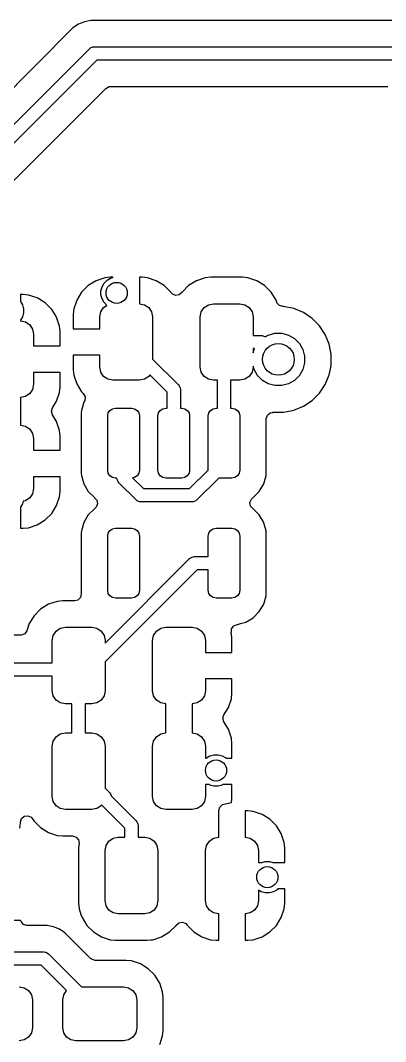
# Model space of a CAD drawing. Header units: inches. Extents: x 1.91 to 4.47, y -4.27 to -2.07.
# Drawn here: x 2.833 to 3.105, y -3.49 to -2.729 of the extents above; entities that cross this region are included whole.
import ezdxf

# ---------------------------------------------------------------- set-up
doc = ezdxf.new("R2010")
doc.units = ezdxf.units.IN
doc.header["$MEASUREMENT"] = 0
doc.layers.add('BLACK', color=250, linetype='CONTINUOUS')

msp = doc.modelspace()

# ---------------------------------------------------------------- linework, layer by layer
at = {"layer": 'BLACK', "linetype": 'CONTINUOUS'}
for p, q in [((2.87584, -2.73162), (2.8718, -2.73432)), ((2.87846, -2.73053), (2.87584, -2.73162)), ((2.87584, -2.73162), (2.87584, -2.73162)), ((2.87905, -2.73029), (2.87846, -2.73053)), ((2.88032, -2.72977), (2.87905, -2.73029)), ((2.88507, -2.72882), (2.88032, -2.72977)), ((2.88032, -2.72977), (2.88032, -2.72977)), ((3.15296, -2.72882), (2.88507, -2.72882)), ((2.8718, -2.73432), (2.69985, -2.90627)), ((2.8718, -2.73432), (2.8718, -2.73432)), ((2.71207, -2.92191), (2.88402, -2.74996)), ((2.88402, -2.74996), (2.88477, -2.74935)), ((2.88477, -2.74935), (2.88654, -2.74862)), ((2.88654, -2.74862), (2.8875, -2.74852)), ((2.88654, -2.74862), (2.88654, -2.74862)), ((2.8875, -2.74852), (3.13583, -2.74852)), ((2.88954, -2.75837), (2.72047, -2.92743)), ((3.13091, -2.75837), (2.88954, -2.75837)), ((2.78177, -2.894), (2.89627, -2.7795)), ((2.89627, -2.7795), (2.89868, -2.77818)), ((2.89868, -2.77818), (2.89972, -2.77807)), ((2.89972, -2.77807), (3.10632, -2.77807)), ((2.89556, -2.92069), (2.88901, -2.92286)), ((2.89961, -2.92028), (2.89556, -2.92069)), ((2.89714, -2.92252), (2.89981, -2.92098)), ((2.90157, -2.92028), (2.89961, -2.92028)), ((2.89961, -2.92028), (2.89961, -2.92028)), ((2.89981, -2.92098), (2.90157, -2.92051)), ((2.90157, -2.92051), (2.90157, -2.92028)), ((2.90157, -2.92028), (2.90157, -2.92028)), ((2.92323, -2.92028), (2.92126, -2.92028)), ((2.92126, -2.92028), (2.92126, -2.93996)), ((2.92727, -2.92069), (2.92323, -2.92028)), ((2.93382, -2.92286), (2.92727, -2.92069)), ((2.92727, -2.92069), (2.92727, -2.92069)), ((2.97036, -2.92067), (2.96381, -2.92284)), ((2.97441, -2.92026), (2.97036, -2.92067)), ((2.97036, -2.92067), (2.97036, -2.92067)), ((2.99803, -2.92026), (2.97441, -2.92026)), ((2.97441, -2.92026), (2.97441, -2.92026)), ((3.00208, -2.92067), (2.99803, -2.92026)), ((3.00864, -2.92284), (3.00208, -2.92067)), ((3.00208, -2.92067), (3.00208, -2.92067)), ((2.88314, -2.92648), (2.87826, -2.93136)), ((2.88901, -2.92286), (2.88314, -2.92648)), ((2.88901, -2.92286), (2.88901, -2.92286)), ((2.89262, -2.93035), (2.89342, -2.92737)), ((2.89342, -2.92737), (2.89496, -2.9247)), ((2.89496, -2.9247), (2.89714, -2.92252)), ((2.9397, -2.92648), (2.93382, -2.92286)), ((2.93382, -2.92286), (2.93382, -2.92286)), ((2.94458, -2.93136), (2.9397, -2.92648)), ((2.95793, -2.92647), (2.95304, -2.93135)), ((2.96381, -2.92284), (2.95793, -2.92647)), ((2.96381, -2.92284), (2.96381, -2.92284)), ((3.01451, -2.92647), (3.00864, -2.92284)), ((3.0194, -2.93135), (3.01451, -2.92647)), ((2.83465, -2.93307), (2.83268, -2.93307)), ((2.83268, -2.93307), (2.83268, -2.93822)), ((2.83869, -2.93348), (2.83465, -2.93307)), ((2.84524, -2.93566), (2.83869, -2.93348)), ((2.83869, -2.93348), (2.83869, -2.93348)), ((2.85112, -2.93928), (2.84524, -2.93566)), ((2.84524, -2.93566), (2.84524, -2.93566)), ((2.87463, -2.93724), (2.87246, -2.94379)), ((2.87826, -2.93136), (2.87463, -2.93724)), ((2.87463, -2.93724), (2.87463, -2.93724)), ((2.89262, -2.93343), (2.89262, -2.93035)), ((2.89342, -2.93641), (2.89262, -2.93343)), ((2.89496, -2.93908), (2.89342, -2.93641)), ((2.94465, -2.93148), (2.94458, -2.93136)), ((2.94458, -2.93136), (2.94458, -2.93136)), ((2.94568, -2.93267), (2.94465, -2.93148)), ((2.9482, -2.93376), (2.94568, -2.93267)), ((2.95092, -2.93332), (2.9482, -2.93376)), ((2.95286, -2.93157), (2.95092, -2.93332)), ((2.95287, -2.93158), (2.95286, -2.93157)), ((2.95288, -2.93155), (2.95287, -2.93158)), ((2.95296, -2.93148), (2.95288, -2.93155)), ((2.95304, -2.93135), (2.95296, -2.93148)), ((2.95304, -2.93135), (2.95304, -2.93135)), ((3.02302, -2.93723), (3.0194, -2.93135)), ((3.02353, -2.93876), (3.02302, -2.93723)), ((2.83268, -2.93822), (2.83414, -2.94076)), ((2.83414, -2.94076), (2.83494, -2.94373)), ((2.83494, -2.94373), (2.83494, -2.94682)), ((2.856, -2.94416), (2.85112, -2.93928)), ((2.856, -2.94416), (2.856, -2.94416)), ((2.85826, -2.94784), (2.856, -2.94416)), ((2.87246, -2.94379), (2.87205, -2.94784)), ((2.87246, -2.94379), (2.87246, -2.94379)), ((2.89248, -2.94604), (2.89462, -2.94284)), ((2.89462, -2.94284), (2.89708, -2.9412)), ((2.89708, -2.9412), (2.89496, -2.93908)), ((2.92126, -2.93996), (2.92503, -2.94071)), ((2.92503, -2.94071), (2.92822, -2.94284)), ((2.92822, -2.94284), (2.93035, -2.94604)), ((2.96728, -2.94604), (2.96942, -2.94284)), ((2.96942, -2.94284), (2.97261, -2.94071)), ((2.97261, -2.94071), (2.97638, -2.93996)), ((2.97638, -2.93996), (2.99606, -2.93996)), ((2.99606, -2.93996), (2.99983, -2.94071)), ((2.99983, -2.94071), (3.00302, -2.94284)), ((3.00302, -2.94284), (3.00516, -2.94604)), ((3.02372, -2.93925), (3.02353, -2.93876)), ((3.02553, -2.94133), (3.02372, -2.93925)), ((3.02816, -2.94211), (3.02553, -2.94133)), ((3.02868, -2.94211), (3.02816, -2.94211)), ((3.03629, -2.94362), (3.02868, -2.94211)), ((3.02868, -2.94211), (3.02868, -2.94211)), ((3.04346, -2.94659), (3.03629, -2.94362)), ((3.03629, -2.94362), (3.03629, -2.94362)), ((2.83414, -2.9498), (2.83268, -2.95233)), ((2.83268, -2.95233), (2.83268, -2.95276)), ((2.83268, -2.95276), (2.83644, -2.95351)), ((2.83494, -2.94682), (2.83414, -2.9498)), ((2.85962, -2.95003), (2.85826, -2.94784)), ((2.86179, -2.95659), (2.85962, -2.95003)), ((2.85962, -2.95003), (2.85962, -2.95003)), ((2.87205, -2.94784), (2.87205, -2.95866)), ((2.89173, -2.9498), (2.89248, -2.94604)), ((2.89173, -2.95866), (2.89173, -2.9498)), ((2.93035, -2.94604), (2.9311, -2.9498)), ((2.9311, -2.9498), (2.9311, -2.98123)), ((2.96654, -2.9498), (2.96728, -2.94604)), ((2.96654, -2.9872), (2.96654, -2.9498)), ((3.00516, -2.94604), (3.00591, -2.9498)), ((3.00591, -2.9498), (3.00591, -2.96358)), ((3.04991, -2.9509), (3.04346, -2.94659)), ((3.04346, -2.94659), (3.04346, -2.94659)), ((3.0554, -2.95639), (3.04991, -2.9509)), ((3.04991, -2.9509), (3.04991, -2.9509)), ((2.83644, -2.95351), (2.83964, -2.95564)), ((2.83964, -2.95564), (2.84177, -2.95883)), ((2.84177, -2.95883), (2.84252, -2.9626)), ((2.8622, -2.96063), (2.86179, -2.95659)), ((2.87205, -2.95866), (2.89173, -2.95866)), ((3.05971, -2.96284), (3.0554, -2.95639)), ((3.0554, -2.95639), (3.0554, -2.95639)), ((2.84252, -2.9626), (2.84252, -2.97146)), ((2.8622, -2.97146), (2.8622, -2.96063)), ((2.8622, -2.96063), (2.8622, -2.96063)), ((3.00591, -2.96358), (3.01181, -2.96358)), ((3.01181, -2.96358), (3.01277, -2.96368)), ((3.01277, -2.96368), (3.01277, -2.96368)), ((3.01277, -2.96368), (3.01326, -2.96388)), ((3.01326, -2.96388), (3.01455, -2.96441)), ((3.01455, -2.96441), (3.01455, -2.96441)), ((3.01455, -2.96441), (3.01488, -2.96469)), ((3.01488, -2.96469), (3.01727, -2.96331)), ((3.01727, -2.96331), (3.02223, -2.96198)), ((3.02223, -2.96198), (3.02737, -2.96198)), ((3.02737, -2.96198), (3.03234, -2.96331)), ((3.03234, -2.96331), (3.03679, -2.96588)), ((3.03679, -2.96588), (3.04042, -2.96951)), ((3.06218, -2.96879), (3.05971, -2.96284)), ((3.05971, -2.96284), (3.05971, -2.96284)), ((2.84252, -2.97146), (2.8622, -2.97146)), ((3.00591, -2.97343), (3.00591, -2.97662)), ((3.00693, -2.97343), (3.00591, -2.97343)), ((3.00591, -2.97662), (3.00662, -2.97396)), ((3.00662, -2.97396), (3.00693, -2.97343)), ((3.04042, -2.96951), (3.04299, -2.97396)), ((3.04299, -2.97396), (3.04432, -2.97893)), ((3.06268, -2.97001), (3.06218, -2.96879)), ((3.06419, -2.97762), (3.06268, -2.97001)), ((3.06268, -2.97001), (3.06268, -2.97001)), ((3.06268, -2.97001), (3.06268, -2.97001)), ((2.89173, -2.97835), (2.87205, -2.97835)), ((2.87205, -2.97835), (2.87205, -2.98917)), ((2.89173, -2.9872), (2.89173, -2.97835)), ((2.9311, -2.98123), (2.95033, -3.00046)), ((3.04432, -2.97893), (3.04432, -2.98407)), ((3.06419, -2.98538), (3.06419, -2.97762)), ((2.87205, -2.98917), (2.87246, -2.99322)), ((2.89248, -2.99097), (2.89173, -2.9872)), ((2.96728, -2.99097), (2.96654, -2.9872)), ((3.00591, -2.9872), (3.00516, -2.99097)), ((3.00662, -2.98903), (3.00591, -2.98638)), ((3.00591, -2.98638), (3.00591, -2.9872)), ((3.00919, -2.99348), (3.00662, -2.98903)), ((3.04299, -2.98903), (3.04042, -2.99348)), ((3.04432, -2.98407), (3.04299, -2.98903)), ((3.06268, -2.99299), (3.06353, -2.98873)), ((3.06353, -2.98873), (3.06419, -2.98538)), ((2.8622, -2.99114), (2.84252, -2.99114)), ((2.84252, -2.99114), (2.84252, -3)), ((2.8622, -3.00197), (2.8622, -2.99114)), ((2.87246, -2.99322), (2.87463, -2.99977)), ((2.89462, -2.99416), (2.89248, -2.99097)), ((2.89781, -2.9963), (2.89462, -2.99416)), ((2.90157, -2.99705), (2.89781, -2.9963)), ((2.92126, -2.99705), (2.90157, -2.99705)), ((2.92503, -2.9963), (2.92126, -2.99705)), ((2.92822, -2.99416), (2.92503, -2.9963)), ((2.92898, -2.99303), (2.92822, -2.99416)), ((2.94193, -3.00598), (2.92898, -2.99303)), ((2.96942, -2.99416), (2.96728, -2.99097)), ((2.97261, -2.9963), (2.96942, -2.99416)), ((2.97638, -2.99705), (2.97261, -2.9963)), ((2.97933, -2.99705), (2.97638, -2.99705)), ((2.97933, -3.01772), (2.97933, -2.99705)), ((2.99606, -2.99705), (2.98917, -2.99705)), ((2.98917, -2.99705), (2.98917, -3.01772)), ((2.99983, -2.9963), (2.99606, -2.99705)), ((3.00302, -2.99416), (2.99983, -2.9963)), ((3.00516, -2.99097), (3.00302, -2.99416)), ((3.01282, -2.99711), (3.00919, -2.99348)), ((3.01727, -2.99968), (3.01282, -2.99711)), ((3.03679, -2.99711), (3.03234, -2.99968)), ((3.04042, -2.99348), (3.03679, -2.99711)), ((3.05971, -3.00015), (3.06268, -2.99299)), ((2.84177, -3.00377), (2.83964, -3.00696)), ((2.84252, -3), (2.84177, -3.00377)), ((2.85962, -3.01256), (2.86179, -3.00601)), ((2.86179, -3.00601), (2.8622, -3.00197)), ((2.86179, -3.00601), (2.86179, -3.00601)), ((2.8622, -3.00197), (2.8622, -3.00197)), ((2.87463, -2.99977), (2.87463, -2.99977)), ((2.87463, -2.99977), (2.87826, -3.00564)), ((2.87826, -3.00564), (2.87945, -3.00684)), ((2.94193, -3.01772), (2.94193, -3.00598)), ((2.95033, -3.00046), (2.95094, -3.0012)), ((2.95094, -3.0012), (2.95094, -3.0012)), ((2.95094, -3.0012), (2.95137, -3.00224)), ((2.95137, -3.00224), (2.95166, -3.00293)), ((2.95166, -3.00293), (2.95168, -3.00298)), ((2.95168, -3.00298), (2.95177, -3.00394)), ((2.95177, -3.00394), (2.95177, -3.01772)), ((3.02223, -3.00101), (3.01727, -2.99968)), ((3.02737, -3.00101), (3.02223, -3.00101)), ((3.03234, -2.99968), (3.02737, -3.00101)), ((3.0554, -3.00661), (3.05971, -3.00015)), ((2.83644, -3.00909), (2.83268, -3.00984)), ((2.83268, -3.00984), (2.83268, -3.03051)), ((2.83964, -3.00696), (2.83644, -3.00909)), ((2.85651, -3.01761), (2.85962, -3.01256)), ((2.85962, -3.01256), (2.85962, -3.01256)), ((2.87985, -3.01337), (2.87805, -3.01958)), ((2.87945, -3.00684), (2.88077, -3.00926)), ((2.8802, -3.01278), (2.87985, -3.01337)), ((2.87985, -3.01337), (2.87985, -3.01337)), ((2.88057, -3.012), (2.8802, -3.01278)), ((2.88077, -3.00926), (2.88057, -3.012)), ((3.04346, -3.0164), (3.04991, -3.01209)), ((3.04991, -3.01209), (3.0554, -3.00661)), ((2.85578, -3.02009), (2.85651, -3.01761)), ((2.85651, -3.02274), (2.85578, -3.02009)), ((2.87805, -3.01958), (2.87793, -3.02104)), ((2.87793, -3.02104), (2.87793, -3.06656)), ((2.87805, -3.01958), (2.87805, -3.01958)), ((2.89809, -3.02136), (2.89937, -3.01945)), ((2.89937, -3.01945), (2.90128, -3.01817)), ((2.90128, -3.01817), (2.90354, -3.01772)), ((2.90354, -3.01772), (2.91535, -3.01772)), ((2.91535, -3.01772), (2.91761, -3.01817)), ((2.91761, -3.01817), (2.91953, -3.01945)), ((2.91953, -3.01945), (2.92081, -3.02136)), ((2.93549, -3.02136), (2.93677, -3.01945)), ((2.93677, -3.01945), (2.93868, -3.01817)), ((2.93868, -3.01817), (2.94094, -3.01772)), ((2.94094, -3.01772), (2.94193, -3.01772)), ((2.95177, -3.01772), (2.95276, -3.01772)), ((2.95276, -3.01772), (2.95502, -3.01817)), ((2.95502, -3.01817), (2.95693, -3.01945)), ((2.95693, -3.01945), (2.95821, -3.02136)), ((2.97289, -3.02136), (2.97417, -3.01945)), ((2.97417, -3.01945), (2.97609, -3.01817)), ((2.97609, -3.01817), (2.97835, -3.01772)), ((2.97835, -3.01772), (2.97933, -3.01772)), ((2.98917, -3.01772), (2.99016, -3.01772)), ((2.99016, -3.01772), (2.99242, -3.01817)), ((2.99242, -3.01817), (2.99433, -3.01945)), ((2.99433, -3.01945), (2.99561, -3.02136)), ((3.01862, -3.02132), (3.02068, -3.02098)), ((3.02068, -3.02098), (3.02068, -3.02089)), ((3.02068, -3.02089), (3.02868, -3.02089)), ((3.02868, -3.02089), (3.03523, -3.01958)), ((3.03523, -3.01958), (3.03629, -3.01937)), ((3.03629, -3.01937), (3.04346, -3.0164)), ((2.85962, -3.02779), (2.85651, -3.02274)), ((2.86179, -3.03434), (2.85962, -3.02779)), ((2.85962, -3.02779), (2.85962, -3.02779)), ((2.89764, -3.02362), (2.89809, -3.02136)), ((2.89764, -3.06398), (2.89764, -3.02362)), ((2.92081, -3.02136), (2.92126, -3.02362)), ((2.92126, -3.02362), (2.92126, -3.06398)), ((2.93504, -3.02362), (2.93549, -3.02136)), ((2.93504, -3.06398), (2.93504, -3.02362)), ((2.95821, -3.02136), (2.95866, -3.02362)), ((2.95866, -3.02362), (2.95866, -3.06398)), ((2.97244, -3.02362), (2.97289, -3.02136)), ((2.97244, -3.06394), (2.97244, -3.02362)), ((2.99561, -3.02136), (2.99606, -3.02362)), ((2.99606, -3.02362), (2.99606, -3.06398)), ((3.01577, -3.02576), (3.01654, -3.02312)), ((3.01577, -3.06656), (3.01577, -3.02576)), ((3.01654, -3.02312), (3.01862, -3.02132)), ((2.83268, -3.03051), (2.83644, -3.03126)), ((2.83644, -3.03126), (2.83964, -3.03339)), ((2.83964, -3.03339), (2.84177, -3.03659)), ((2.8622, -3.03839), (2.86179, -3.03434)), ((2.84177, -3.03659), (2.84252, -3.04035)), ((2.84252, -3.04035), (2.84252, -3.04921)), ((2.8622, -3.04921), (2.8622, -3.03839)), ((2.8622, -3.03839), (2.8622, -3.03839)), ((2.84252, -3.04921), (2.8622, -3.04921)), ((2.87793, -3.06656), (2.87805, -3.06801)), ((2.89809, -3.06624), (2.89764, -3.06398)), ((2.89937, -3.06815), (2.89809, -3.06624)), ((2.92081, -3.06624), (2.91953, -3.06815)), ((2.92126, -3.06398), (2.92081, -3.06624)), ((2.93549, -3.06624), (2.93504, -3.06398)), ((2.93677, -3.06815), (2.93549, -3.06624)), ((2.95821, -3.06624), (2.95693, -3.06815)), ((2.95866, -3.06398), (2.95821, -3.06624)), ((2.95863, -3.07776), (2.97244, -3.06394)), ((2.99561, -3.06624), (2.99433, -3.06815)), ((2.99606, -3.06398), (2.99561, -3.06624)), ((3.01565, -3.06801), (3.01577, -3.06656)), ((2.8622, -3.0689), (2.84252, -3.0689)), ((2.84252, -3.0689), (2.84252, -3.07776)), ((2.8622, -3.07972), (2.8622, -3.0689)), ((2.87805, -3.06801), (2.87805, -3.06801)), ((2.87805, -3.06801), (2.87985, -3.07423)), ((2.87985, -3.07423), (2.87985, -3.07423)), ((2.87985, -3.07423), (2.88315, -3.0798)), ((2.90128, -3.06943), (2.89937, -3.06815)), ((2.90354, -3.06988), (2.90128, -3.06943)), ((2.90453, -3.06988), (2.90354, -3.06988)), ((2.90462, -3.07084), (2.90453, -3.06988)), ((2.90536, -3.07262), (2.90462, -3.07084)), ((2.90597, -3.07336), (2.90536, -3.07262)), ((2.90536, -3.07262), (2.90536, -3.07262)), ((2.91876, -3.08616), (2.90597, -3.07336)), ((2.91761, -3.06943), (2.91623, -3.06971)), ((2.91623, -3.06971), (2.92428, -3.07776)), ((2.91953, -3.06815), (2.91761, -3.06943)), ((2.93868, -3.06943), (2.93677, -3.06815)), ((2.94094, -3.06988), (2.93868, -3.06943)), ((2.95276, -3.06988), (2.94094, -3.06988)), ((2.95502, -3.06943), (2.95276, -3.06988)), ((2.95693, -3.06815), (2.95502, -3.06943)), ((2.98042, -3.06988), (2.96415, -3.08616)), ((2.99016, -3.06988), (2.98042, -3.06988)), ((2.99242, -3.06943), (2.99016, -3.06988)), ((2.99433, -3.06815), (2.99242, -3.06943)), ((3.01055, -3.0798), (3.01385, -3.07423)), ((3.01385, -3.07423), (3.01565, -3.06801)), ((2.84177, -3.08152), (2.83964, -3.08472)), ((2.84252, -3.07776), (2.84177, -3.08152)), ((2.86179, -3.08377), (2.8622, -3.07972)), ((2.8622, -3.07972), (2.8622, -3.07972)), ((2.88315, -3.0798), (2.88315, -3.0798)), ((2.88315, -3.0798), (2.88772, -3.08437)), ((2.92428, -3.07776), (2.95863, -3.07776)), ((3.00598, -3.08437), (3.01055, -3.0798)), ((2.83414, -3.08917), (2.83268, -3.0917)), ((2.83467, -3.0872), (2.83414, -3.08917)), ((2.83644, -3.08685), (2.83467, -3.0872)), ((2.83964, -3.08472), (2.83644, -3.08685)), ((2.85962, -3.09032), (2.86179, -3.08377)), ((2.86179, -3.08377), (2.86179, -3.08377)), ((2.88772, -3.08437), (2.88772, -3.08437)), ((2.88772, -3.08437), (2.88772, -3.08437)), ((2.88772, -3.08437), (2.88773, -3.08438)), ((2.88773, -3.08438), (2.88774, -3.08439)), ((2.88774, -3.08439), (2.88796, -3.08456)), ((2.88796, -3.08456), (2.88794, -3.0846)), ((2.88794, -3.0846), (2.88961, -3.08639)), ((2.8901, -3.0891), (2.88905, -3.09164)), ((2.88961, -3.08639), (2.8901, -3.0891)), ((2.91951, -3.08677), (2.91876, -3.08616)), ((2.92128, -3.0875), (2.91951, -3.08677)), ((2.92224, -3.0876), (2.92128, -3.0875)), ((2.92128, -3.0875), (2.92128, -3.0875)), ((2.96067, -3.0876), (2.92224, -3.0876)), ((2.96163, -3.0875), (2.96067, -3.0876)), ((2.96215, -3.08729), (2.96163, -3.0875)), ((2.96163, -3.0875), (2.96163, -3.0875)), ((2.9634, -3.08677), (2.96215, -3.08729)), ((2.96415, -3.08616), (2.9634, -3.08677)), ((2.9634, -3.08677), (2.9634, -3.08677)), ((3.0036, -3.08807), (3.00465, -3.08552)), ((3.00409, -3.09077), (3.0036, -3.08807)), ((3.00465, -3.08552), (3.00574, -3.08457)), ((3.00574, -3.08456), (3.00594, -3.0844)), ((3.00574, -3.08457), (3.00574, -3.08456)), ((3.00594, -3.0844), (3.00597, -3.08438)), ((3.00597, -3.08438), (3.00598, -3.08437)), ((3.00597, -3.08438), (3.00597, -3.08438)), ((2.83268, -3.0917), (2.83268, -3.10728)), ((2.85112, -3.10108), (2.856, -3.09619)), ((2.856, -3.09619), (2.85962, -3.09032)), ((2.85962, -3.09032), (2.85962, -3.09032)), ((2.88315, -3.09737), (2.87985, -3.10294)), ((2.88772, -3.09279), (2.88315, -3.09737)), ((2.88315, -3.09737), (2.88315, -3.09737)), ((2.88773, -3.09278), (2.88772, -3.09279)), ((2.88772, -3.09279), (2.88772, -3.09279)), ((2.88776, -3.09276), (2.88773, -3.09278)), ((2.88796, -3.0926), (2.88776, -3.09276)), ((2.88905, -3.09164), (2.88796, -3.09259)), ((2.88796, -3.09259), (2.88796, -3.0926)), ((3.00576, -3.09257), (3.00409, -3.09077)), ((3.00574, -3.0926), (3.00576, -3.09257)), ((3.00596, -3.09278), (3.00574, -3.0926)), ((3.00597, -3.09278), (3.00596, -3.09278)), ((3.00598, -3.09279), (3.00597, -3.09278)), ((3.01055, -3.09737), (3.00598, -3.09279)), ((3.00598, -3.09279), (3.00598, -3.09279)), ((3.00598, -3.09279), (3.00598, -3.09279)), ((3.01385, -3.10294), (3.01055, -3.09737)), ((3.01055, -3.09737), (3.01055, -3.09737)), ((3.01055, -3.09737), (3.01055, -3.09737)), ((2.83869, -3.10687), (2.84524, -3.1047)), ((2.84524, -3.1047), (2.85112, -3.10108)), ((2.84524, -3.1047), (2.84524, -3.1047)), ((2.87985, -3.10294), (2.87805, -3.10915)), ((2.87985, -3.10294), (2.87985, -3.10294)), ((3.01399, -3.10344), (3.01385, -3.10294)), ((3.0152, -3.10759), (3.01399, -3.10344)), ((2.83268, -3.10728), (2.83464, -3.10728)), ((2.83464, -3.10728), (2.83465, -3.10728)), ((2.83465, -3.10728), (2.83869, -3.10687)), ((2.87805, -3.10915), (2.87793, -3.1106)), ((2.87793, -3.1106), (2.87793, -3.15613)), ((2.87805, -3.10915), (2.87805, -3.10915)), ((2.89764, -3.11319), (2.89809, -3.11093)), ((2.89809, -3.11093), (2.89937, -3.10901)), ((2.89937, -3.10901), (2.90128, -3.10773)), ((2.90128, -3.10773), (2.90354, -3.10728)), ((2.90354, -3.10728), (2.91535, -3.10728)), ((2.91535, -3.10728), (2.91761, -3.10773)), ((2.91761, -3.10773), (2.91953, -3.10901)), ((2.91953, -3.10901), (2.92081, -3.11093)), ((2.92081, -3.11093), (2.92126, -3.11319)), ((2.97244, -3.11319), (2.97289, -3.11093)), ((2.97289, -3.11093), (2.97417, -3.10901)), ((2.97417, -3.10901), (2.97609, -3.10773)), ((2.97609, -3.10773), (2.97835, -3.10728)), ((2.97835, -3.10728), (2.99016, -3.10728)), ((2.99016, -3.10728), (2.99242, -3.10773)), ((2.99242, -3.10773), (2.99433, -3.10901)), ((2.99433, -3.10901), (2.99561, -3.11093)), ((2.99561, -3.11093), (2.99606, -3.11319)), ((3.01565, -3.10915), (3.0152, -3.10759)), ((3.01577, -3.1106), (3.01565, -3.10915)), ((3.01577, -3.15613), (3.01577, -3.1106)), ((2.89764, -3.15354), (2.89764, -3.11319)), ((2.92126, -3.11319), (2.92126, -3.15354)), ((2.97244, -3.12844), (2.97244, -3.11319)), ((2.99606, -3.11319), (2.99606, -3.15354)), ((2.89567, -3.19288), (2.95866, -3.12989)), ((2.95866, -3.12989), (2.95941, -3.12927)), ((2.95941, -3.12927), (2.96118, -3.12854)), ((2.96118, -3.12854), (2.96214, -3.12844)), ((2.96118, -3.12854), (2.96118, -3.12854)), ((2.96214, -3.12844), (2.97244, -3.12844)), ((2.96418, -3.13829), (2.89567, -3.2068)), ((2.97244, -3.13829), (2.96418, -3.13829)), ((2.97244, -3.15354), (2.97244, -3.13829)), ((2.87791, -3.15623), (2.87737, -3.15882)), ((2.87794, -3.15623), (2.87791, -3.15623)), ((2.87793, -3.15613), (2.87793, -3.15613)), ((2.87793, -3.15613), (2.87793, -3.15613)), ((2.87793, -3.15613), (2.87793, -3.15613)), ((2.87793, -3.15613), (2.87794, -3.15623)), ((2.89809, -3.1558), (2.89764, -3.15354)), ((2.89937, -3.15772), (2.89809, -3.1558)), ((2.90128, -3.159), (2.89937, -3.15772)), ((2.91953, -3.15772), (2.91761, -3.159)), ((2.92081, -3.1558), (2.91953, -3.15772)), ((2.92126, -3.15354), (2.92081, -3.1558)), ((2.97289, -3.1558), (2.97244, -3.15354)), ((2.97417, -3.15772), (2.97289, -3.1558)), ((2.97609, -3.159), (2.97417, -3.15772)), ((2.99433, -3.15772), (2.99242, -3.159)), ((2.99561, -3.1558), (2.99433, -3.15772)), ((2.99606, -3.15354), (2.99561, -3.1558)), ((3.01385, -3.1638), (3.01565, -3.15758)), ((3.01565, -3.15758), (3.01577, -3.15613)), ((2.85357, -3.16398), (2.84769, -3.16761)), ((2.86013, -3.16181), (2.85357, -3.16398)), ((2.85357, -3.16398), (2.85357, -3.16398)), ((2.86417, -3.1614), (2.86013, -3.16181)), ((2.86013, -3.16181), (2.86013, -3.16181)), ((2.87307, -3.1614), (2.86417, -3.1614)), ((2.86417, -3.1614), (2.86417, -3.1614)), ((2.87544, -3.16078), (2.87307, -3.1614)), ((2.87737, -3.15882), (2.87544, -3.16078)), ((2.90354, -3.15945), (2.90128, -3.159)), ((2.91535, -3.15945), (2.90354, -3.15945)), ((2.91761, -3.159), (2.91535, -3.15945)), ((2.97835, -3.15945), (2.97609, -3.159)), ((2.99016, -3.15945), (2.97835, -3.15945)), ((2.99242, -3.159), (2.99016, -3.15945)), ((3.01055, -3.16936), (3.01385, -3.1638)), ((2.84281, -3.17249), (2.83918, -3.17837)), ((2.84769, -3.16761), (2.84281, -3.17249)), ((3.00598, -3.17394), (3.01055, -3.16936)), ((2.83874, -3.17969), (2.83762, -3.18308)), ((2.83918, -3.17837), (2.83874, -3.17969)), ((2.83918, -3.17837), (2.83918, -3.17837)), ((2.86238, -3.18185), (2.86614, -3.1811)), ((2.86614, -3.1811), (2.88583, -3.1811)), ((2.88583, -3.1811), (2.88959, -3.18185)), ((2.93718, -3.18185), (2.94094, -3.1811)), ((2.94094, -3.1811), (2.96063, -3.1811)), ((2.96063, -3.1811), (2.9644, -3.18185)), ((2.98995, -3.18219), (2.9916, -3.17999)), ((2.9916, -3.17999), (2.99396, -3.17911)), ((2.99395, -3.17908), (2.9941, -3.17906)), ((2.99396, -3.17911), (2.99395, -3.17908)), ((2.9941, -3.17906), (2.99414, -3.17904)), ((2.99414, -3.17904), (2.99416, -3.17904)), ((2.99416, -3.17904), (2.9942, -3.17904)), ((2.9942, -3.17904), (2.99649, -3.17837)), ((2.9942, -3.17904), (2.9942, -3.17904)), ((2.9942, -3.17904), (2.9942, -3.17904)), ((2.99649, -3.17837), (3.00041, -3.17723)), ((3.00041, -3.17723), (3.00598, -3.17394)), ((2.83279, -3.18701), (2.81201, -3.18701)), ((2.83332, -3.18698), (2.83279, -3.18701)), ((2.83586, -3.18592), (2.83332, -3.18698)), ((2.83743, -3.18366), (2.83586, -3.18592)), ((2.83762, -3.18308), (2.83743, -3.18366)), ((2.8563, -3.19094), (2.85705, -3.18718)), ((2.85705, -3.18718), (2.85918, -3.18399)), ((2.85918, -3.18399), (2.86238, -3.18185)), ((2.88959, -3.18185), (2.89279, -3.18399)), ((2.89279, -3.18399), (2.89492, -3.18718)), ((2.89492, -3.18718), (2.89567, -3.19094)), ((2.9311, -3.19094), (2.93185, -3.18718)), ((2.93185, -3.18718), (2.93399, -3.18399)), ((2.93399, -3.18399), (2.93718, -3.18185)), ((2.9644, -3.18185), (2.96759, -3.18399)), ((2.96759, -3.18399), (2.96972, -3.18718)), ((2.96972, -3.18718), (2.97047, -3.19094)), ((2.98972, -3.18467), (2.98976, -3.18466)), ((2.99016, -3.18898), (2.98972, -3.18467)), ((2.98976, -3.18466), (2.98995, -3.18219)), ((2.8563, -3.20768), (2.8563, -3.19094)), ((2.89567, -3.19094), (2.89567, -3.19288)), ((2.9311, -3.22835), (2.9311, -3.19094)), ((2.97047, -3.19094), (2.97047, -3.1998)), ((2.99016, -3.1998), (2.99016, -3.18898)), ((2.99016, -3.18898), (2.99016, -3.18898)), ((2.97047, -3.1998), (2.99016, -3.1998)), ((2.75991, -3.20768), (2.8563, -3.20768)), ((2.89567, -3.2068), (2.89567, -3.22835)), ((2.8563, -3.21752), (2.75787, -3.21752)), ((2.8563, -3.22835), (2.8563, -3.21752)), ((2.99016, -3.21949), (2.97047, -3.21949)), ((2.97047, -3.21949), (2.97047, -3.22835)), ((2.99016, -3.23031), (2.99016, -3.21949)), ((2.85705, -3.23211), (2.8563, -3.22835)), ((2.85918, -3.23531), (2.85705, -3.23211)), ((2.89492, -3.23211), (2.89279, -3.23531)), ((2.89567, -3.22835), (2.89492, -3.23211)), ((2.93185, -3.23211), (2.9311, -3.22835)), ((2.93399, -3.23531), (2.93185, -3.23211)), ((2.96972, -3.23211), (2.96759, -3.23531)), ((2.97047, -3.22835), (2.96972, -3.23211)), ((2.98757, -3.24091), (2.98974, -3.23436)), ((2.98974, -3.23436), (2.99016, -3.23031)), ((2.98974, -3.23436), (2.98974, -3.23436)), ((2.99016, -3.23031), (2.99016, -3.23031)), ((2.86238, -3.23744), (2.85918, -3.23531)), ((2.86614, -3.23819), (2.86238, -3.23744)), ((2.87106, -3.23819), (2.86614, -3.23819)), ((2.87106, -3.25984), (2.87106, -3.23819)), ((2.88583, -3.23819), (2.88091, -3.23819)), ((2.88091, -3.23819), (2.88091, -3.25984)), ((2.88959, -3.23744), (2.88583, -3.23819)), ((2.89279, -3.23531), (2.88959, -3.23744)), ((2.93718, -3.23744), (2.93399, -3.23531)), ((2.94094, -3.23819), (2.93718, -3.23744)), ((2.94094, -3.25984), (2.94094, -3.23819)), ((2.9644, -3.23744), (2.96063, -3.23819)), ((2.96063, -3.23819), (2.96063, -3.25984)), ((2.96759, -3.23531), (2.9644, -3.23744)), ((2.98415, -3.24645), (2.98757, -3.24091)), ((2.98757, -3.24091), (2.98757, -3.24091)), ((2.98343, -3.24893), (2.98415, -3.24645)), ((2.98415, -3.25158), (2.98343, -3.24893)), ((2.98757, -3.25712), (2.98415, -3.25158)), ((2.98974, -3.26367), (2.98757, -3.25712)), ((2.98757, -3.25712), (2.98757, -3.25712)), ((2.85705, -3.26592), (2.85918, -3.26273)), ((2.85918, -3.26273), (2.86238, -3.26059)), ((2.86238, -3.26059), (2.86614, -3.25984)), ((2.86614, -3.25984), (2.87106, -3.25984)), ((2.88091, -3.25984), (2.88583, -3.25984)), ((2.88583, -3.25984), (2.88959, -3.26059)), ((2.88959, -3.26059), (2.89279, -3.26273)), ((2.89279, -3.26273), (2.89492, -3.26592)), ((2.93185, -3.26592), (2.93399, -3.26273)), ((2.93399, -3.26273), (2.93718, -3.26059)), ((2.93718, -3.26059), (2.94094, -3.25984)), ((2.96063, -3.25984), (2.9644, -3.26059)), ((2.9644, -3.26059), (2.96759, -3.26273)), ((2.96759, -3.26273), (2.96972, -3.26592)), ((2.99016, -3.26772), (2.98974, -3.26367)), ((2.8563, -3.26969), (2.85705, -3.26592)), ((2.8563, -3.30709), (2.8563, -3.26969)), ((2.89492, -3.26592), (2.89567, -3.26969)), ((2.89567, -3.26969), (2.89567, -3.30111)), ((2.9311, -3.26969), (2.93185, -3.26592)), ((2.9311, -3.30709), (2.9311, -3.26969)), ((2.96972, -3.26592), (2.97047, -3.26969)), ((2.97047, -3.26969), (2.97047, -3.27854)), ((2.99016, -3.27854), (2.99016, -3.26772)), ((2.99016, -3.26772), (2.99016, -3.26772)), ((2.97047, -3.27854), (2.97104, -3.27854)), ((2.97104, -3.27854), (2.97116, -3.27842)), ((2.97116, -3.27842), (2.97383, -3.27688)), ((2.97383, -3.27688), (2.9768, -3.27609)), ((2.9768, -3.27609), (2.97989, -3.27609)), ((2.97989, -3.27609), (2.98287, -3.27688)), ((2.98287, -3.27688), (2.98554, -3.27842)), ((2.98554, -3.27842), (2.98565, -3.27854)), ((2.98565, -3.27854), (2.99016, -3.27854)), ((2.89567, -3.30111), (2.89915, -3.30459)), ((2.973, -3.29823), (2.97047, -3.29823)), ((2.97047, -3.29823), (2.97047, -3.30709)), ((2.97383, -3.29871), (2.973, -3.29823)), ((2.9768, -3.29951), (2.97383, -3.29871)), ((2.97989, -3.29951), (2.9768, -3.29951)), ((2.98287, -3.29871), (2.97989, -3.29951)), ((2.9837, -3.29823), (2.98287, -3.29871)), ((2.99016, -3.29823), (2.9837, -3.29823)), ((2.99016, -3.30905), (2.99016, -3.29823)), ((2.85705, -3.31085), (2.8563, -3.30709)), ((2.89915, -3.30459), (2.89976, -3.30534)), ((2.89976, -3.30534), (2.90036, -3.30679)), ((2.90036, -3.30679), (2.91883, -3.32526)), ((2.93185, -3.31085), (2.9311, -3.30709)), ((2.97047, -3.30709), (2.96972, -3.31085)), ((2.98989, -3.31169), (2.99016, -3.30905)), ((2.99016, -3.30905), (2.99016, -3.30905)), ((2.85918, -3.31405), (2.85705, -3.31085)), ((2.86238, -3.31618), (2.85918, -3.31405)), ((2.86614, -3.31693), (2.86238, -3.31618)), ((2.88583, -3.31693), (2.86614, -3.31693)), ((2.88959, -3.31618), (2.88583, -3.31693)), ((2.89279, -3.31405), (2.88959, -3.31618)), ((2.89315, -3.3135), (2.89279, -3.31405)), ((2.91043, -3.33078), (2.89315, -3.3135)), ((2.93399, -3.31405), (2.93185, -3.31085)), ((2.93718, -3.31618), (2.93399, -3.31405)), ((2.94094, -3.31693), (2.93718, -3.31618)), ((2.96063, -3.31693), (2.94094, -3.31693)), ((2.9644, -3.31618), (2.96063, -3.31693)), ((2.96759, -3.31405), (2.9644, -3.31618)), ((2.96972, -3.31085), (2.96759, -3.31405)), ((2.98031, -3.31768), (2.98109, -3.31504)), ((2.98031, -3.3376), (2.98031, -3.31768)), ((2.98109, -3.31504), (2.98317, -3.31324)), ((2.98317, -3.31324), (2.98419, -3.3129)), ((2.98419, -3.3129), (2.98989, -3.31169)), ((3.00197, -3.31791), (3, -3.31791)), ((3, -3.31791), (3, -3.3376)), ((3.00601, -3.31833), (3.00197, -3.31791)), ((2.8327, -3.32636), (2.83347, -3.32372)), ((2.83347, -3.32372), (2.83555, -3.32192)), ((2.83555, -3.32192), (2.83827, -3.32153)), ((2.83827, -3.32153), (2.84078, -3.32267)), ((2.84078, -3.32267), (2.84173, -3.3238)), ((2.84173, -3.3238), (2.84271, -3.32539)), ((2.84271, -3.32539), (2.84281, -3.32554)), ((2.84281, -3.32554), (2.84769, -3.33042)), ((2.91883, -3.32526), (2.91945, -3.32601)), ((3.01256, -3.3205), (3.00601, -3.31833)), ((3.00601, -3.31833), (3.00601, -3.31833)), ((3.01844, -3.32412), (3.01256, -3.3205)), ((3.01256, -3.3205), (3.01256, -3.3205)), ((3.02332, -3.329), (3.01844, -3.32412)), ((2.83228, -3.33082), (2.8327, -3.32677)), ((2.8327, -3.32677), (2.8327, -3.32636)), ((2.84769, -3.33042), (2.85357, -3.33405)), ((2.91043, -3.3376), (2.91043, -3.33078)), ((2.91945, -3.32601), (2.91992, -3.32716)), ((2.91992, -3.32716), (2.92018, -3.32778)), ((2.92018, -3.32778), (2.92028, -3.32874)), ((2.92028, -3.32874), (2.92028, -3.3376)), ((3.02694, -3.33488), (3.02332, -3.329)), ((2.85357, -3.33405), (2.86013, -3.33622)), ((2.86013, -3.33622), (2.86417, -3.33663)), ((2.86417, -3.33663), (2.87146, -3.33663)), ((2.87146, -3.33663), (2.8741, -3.33741)), ((2.8741, -3.33741), (2.8759, -3.33949)), ((2.8759, -3.33949), (2.87632, -3.34201)), ((2.89642, -3.34367), (2.89855, -3.34048)), ((2.89855, -3.34048), (2.90175, -3.33835)), ((2.90175, -3.33835), (2.90551, -3.3376)), ((2.90551, -3.3376), (2.91043, -3.3376)), ((2.92028, -3.3376), (2.9252, -3.3376)), ((2.9252, -3.3376), (2.92896, -3.33835)), ((2.92896, -3.33835), (2.93216, -3.34048)), ((2.93216, -3.34048), (2.93429, -3.34367)), ((2.97122, -3.34367), (2.97336, -3.34048)), ((2.97336, -3.34048), (2.97655, -3.33835)), ((2.97655, -3.33835), (2.98031, -3.3376)), ((3, -3.3376), (3.00377, -3.33835)), ((3.00377, -3.33835), (3.00696, -3.34048)), ((3.00696, -3.34048), (3.00909, -3.34367)), ((3.02911, -3.34143), (3.02694, -3.33488)), ((3.02694, -3.33488), (3.02694, -3.33488)), ((2.87632, -3.34201), (2.87596, -3.34547)), ((2.87596, -3.34547), (2.87596, -3.38681)), ((2.89567, -3.34744), (2.89642, -3.34367)), ((2.89567, -3.38484), (2.89567, -3.34744)), ((2.93429, -3.34367), (2.93504, -3.34744)), ((2.93504, -3.34744), (2.93504, -3.38484)), ((2.97047, -3.34744), (2.97122, -3.34367)), ((2.97047, -3.38484), (2.97047, -3.34744)), ((3.00909, -3.34367), (3.00984, -3.34744)), ((3.00984, -3.34744), (3.00984, -3.3563)), ((3.02953, -3.34547), (3.02911, -3.34143)), ((3.02953, -3.3563), (3.02953, -3.34547)), ((3.02953, -3.34547), (3.02953, -3.34547)), ((3.01243, -3.3563), (3.01499, -3.35561)), ((3.01499, -3.35561), (3.01808, -3.35561)), ((3.01808, -3.35561), (3.02064, -3.3563)), ((3.00984, -3.3563), (3.01243, -3.3563)), ((3.02064, -3.3563), (3.02953, -3.3563)), ((3.01202, -3.37823), (3.00984, -3.37698)), ((3.00984, -3.37698), (3.00984, -3.38484)), ((3.01499, -3.37903), (3.01202, -3.37823)), ((3.02106, -3.37823), (3.01808, -3.37903)), ((3.02373, -3.37669), (3.02106, -3.37823)), ((3.02443, -3.37598), (3.02373, -3.37669)), ((3.02953, -3.37598), (3.02443, -3.37598)), ((3.02953, -3.38681), (3.02953, -3.37598)), ((2.89642, -3.38861), (2.89567, -3.38484)), ((2.93504, -3.38484), (2.93429, -3.38861)), ((2.97122, -3.38861), (2.97047, -3.38484)), ((3.00984, -3.38484), (3.00909, -3.38861)), ((3.01808, -3.37903), (3.01499, -3.37903)), ((2.87596, -3.38681), (2.87596, -3.38681)), ((2.87596, -3.38681), (2.87638, -3.39086)), ((2.87638, -3.39086), (2.87638, -3.39086)), ((2.87638, -3.39086), (2.87777, -3.39504)), ((2.89855, -3.3918), (2.89642, -3.38861)), ((2.90175, -3.39394), (2.89855, -3.3918)), ((2.90551, -3.39469), (2.90175, -3.39394)), ((2.92896, -3.39394), (2.9252, -3.39469)), ((2.93216, -3.3918), (2.92896, -3.39394)), ((2.93429, -3.38861), (2.93216, -3.3918)), ((2.97336, -3.3918), (2.97122, -3.38861)), ((2.97655, -3.39394), (2.97336, -3.3918)), ((2.98031, -3.39469), (2.97655, -3.39394)), ((3.00377, -3.39394), (3, -3.39469)), ((3.00696, -3.3918), (3.00377, -3.39394)), ((3.00909, -3.38861), (3.00696, -3.3918)), ((3.02694, -3.39741), (3.02911, -3.39085)), ((3.02911, -3.39085), (3.02953, -3.38681)), ((3.02911, -3.39085), (3.02911, -3.39085)), ((3.02953, -3.38681), (3.02953, -3.38681)), ((2.83268, -3.39961), (2.82606, -3.39961)), ((2.833, -3.39993), (2.83268, -3.39961)), ((2.83312, -3.40047), (2.833, -3.39993)), ((2.83492, -3.40255), (2.83312, -3.40047)), ((2.87777, -3.39504), (2.87855, -3.39741)), ((2.87855, -3.39741), (2.88218, -3.40329)), ((2.9252, -3.39469), (2.90551, -3.39469)), ((2.94871, -3.40307), (2.95066, -3.40132)), ((2.95066, -3.40132), (2.95337, -3.40088)), ((2.95337, -3.40088), (2.9559, -3.40198)), ((2.98031, -3.41437), (2.98031, -3.39469)), ((3, -3.39469), (3, -3.41437)), ((3.02332, -3.40328), (3.02694, -3.39741)), ((3.02694, -3.39741), (3.02694, -3.39741)), ((2.83756, -3.40333), (2.83492, -3.40255)), ((2.85252, -3.40333), (2.83756, -3.40333)), ((2.85472, -3.40376), (2.85252, -3.40333)), ((2.85252, -3.40333), (2.85252, -3.40333)), ((2.85252, -3.40333), (2.85252, -3.40333)), ((2.8549, -3.4038), (2.85472, -3.40376)), ((2.85472, -3.40376), (2.85472, -3.40376)), ((2.85728, -3.40427), (2.8549, -3.4038)), ((2.85859, -3.40482), (2.85728, -3.40427)), ((2.86176, -3.40613), (2.85859, -3.40482)), ((2.86272, -3.40677), (2.86176, -3.40613)), ((2.86176, -3.40613), (2.86176, -3.40613)), ((2.86369, -3.40742), (2.86272, -3.40677)), ((2.8658, -3.40882), (2.86369, -3.40742)), ((2.86923, -3.41225), (2.8658, -3.40882)), ((2.88218, -3.40329), (2.88706, -3.40818)), ((2.88706, -3.40818), (2.89294, -3.4118)), ((2.93777, -3.4118), (2.94365, -3.40818)), ((2.94365, -3.40818), (2.94853, -3.40329)), ((2.94853, -3.40329), (2.94861, -3.40316)), ((2.94861, -3.40316), (2.94869, -3.40309)), ((2.94869, -3.40309), (2.94871, -3.40307)), ((2.94871, -3.40307), (2.94871, -3.40307)), ((2.9559, -3.40198), (2.95692, -3.40316)), ((2.95692, -3.40316), (2.957, -3.40328)), ((2.957, -3.40328), (2.957, -3.40328)), ((2.957, -3.40328), (2.96188, -3.40816)), ((2.96188, -3.40816), (2.96775, -3.41179)), ((3.01256, -3.41179), (3.01844, -3.40816)), ((3.01844, -3.40816), (3.02332, -3.40328)), ((2.86952, -3.41254), (2.86923, -3.41225)), ((2.86923, -3.41225), (2.86923, -3.41225)), ((2.88485, -3.42788), (2.86952, -3.41254)), ((2.89294, -3.4118), (2.8995, -3.41398)), ((2.8995, -3.41398), (2.90354, -3.41439)), ((2.90354, -3.41439), (2.92717, -3.41439)), ((2.92717, -3.41439), (2.9299, -3.41411)), ((2.92717, -3.41439), (2.92717, -3.41439)), ((2.92717, -3.41439), (2.92717, -3.41439)), ((2.9299, -3.41411), (2.93121, -3.41398)), ((2.93121, -3.41398), (2.93777, -3.4118)), ((2.96775, -3.41179), (2.96775, -3.41179)), ((2.96775, -3.41179), (2.9743, -3.41396)), ((2.9743, -3.41396), (2.9743, -3.41396)), ((2.9743, -3.41396), (2.97835, -3.41437)), ((2.97835, -3.41437), (2.98031, -3.41437)), ((2.98031, -3.41437), (2.98031, -3.41437)), ((3, -3.41437), (3.00197, -3.41437)), ((3.00197, -3.41437), (3.00601, -3.41396)), ((3.00197, -3.41437), (3.00197, -3.41437)), ((3.00601, -3.41396), (3.01256, -3.41179)), ((3.01256, -3.41179), (3.01256, -3.41179)), ((2.74495, -3.42303), (2.8501, -3.42303)), ((2.8501, -3.42303), (2.85106, -3.42313)), ((2.85106, -3.42313), (2.85106, -3.42313)), ((2.85106, -3.42313), (2.85158, -3.42334)), ((2.85158, -3.42334), (2.85283, -3.42386)), ((2.85283, -3.42386), (2.85283, -3.42386)), ((2.85283, -3.42386), (2.85358, -3.42447)), ((2.85358, -3.42447), (2.87812, -3.44902)), ((2.88567, -3.42854), (2.88485, -3.42788)), ((2.88831, -3.42931), (2.88567, -3.42854)), ((2.91142, -3.42931), (2.88831, -3.42931)), ((2.91546, -3.42972), (2.91142, -3.42931)), ((2.91142, -3.42931), (2.91142, -3.42931)), ((2.92196, -3.43188), (2.91546, -3.42972)), ((2.91546, -3.42972), (2.91546, -3.42972)), ((2.92202, -3.4319), (2.92196, -3.43188)), ((2.9229, -3.43244), (2.92202, -3.4319)), ((2.92202, -3.4319), (2.92202, -3.4319)), ((2.84806, -3.43287), (2.74291, -3.43287)), ((2.86707, -3.45189), (2.84806, -3.43287)), ((2.9279, -3.43552), (2.9229, -3.43244)), ((2.93278, -3.44041), (2.9279, -3.43552)), ((2.93641, -3.44629), (2.93278, -3.44041)), ((2.93858, -3.45284), (2.93641, -3.44629)), ((2.83169, -3.44902), (2.83546, -3.44976)), ((2.83546, -3.44976), (2.83865, -3.4519)), ((2.83865, -3.4519), (2.84079, -3.45509)), ((2.84079, -3.45509), (2.84154, -3.45886)), ((2.86417, -3.45886), (2.86492, -3.45509)), ((2.86492, -3.45509), (2.86706, -3.4519)), ((2.86706, -3.4519), (2.86707, -3.45189)), ((2.87812, -3.44902), (2.90945, -3.44902)), ((2.90945, -3.44902), (2.91322, -3.44976)), ((2.91322, -3.44976), (2.91641, -3.4519)), ((2.91641, -3.4519), (2.91854, -3.45509)), ((2.91854, -3.45509), (2.91929, -3.45886)), ((2.939, -3.45689), (2.93858, -3.45284)), ((2.84154, -3.45886), (2.84154, -3.47953)), ((2.86417, -3.47953), (2.86417, -3.45886)), ((2.91929, -3.45886), (2.91929, -3.47953)), ((2.939, -3.4815), (2.939, -3.45689)), ((2.84079, -3.48329), (2.83865, -3.48649)), ((2.84154, -3.47953), (2.84079, -3.48329)), ((2.86492, -3.48329), (2.86417, -3.47953)), ((2.86706, -3.48649), (2.86492, -3.48329)), ((2.91854, -3.48329), (2.91641, -3.48649)), ((2.91929, -3.47953), (2.91854, -3.48329)), ((2.93641, -3.4921), (2.93858, -3.48554)), ((2.93858, -3.48554), (2.939, -3.4815)), ((2.83546, -3.48862), (2.83169, -3.48937)), ((2.83865, -3.48649), (2.83546, -3.48862)), ((2.87025, -3.48862), (2.86706, -3.48649)), ((2.87402, -3.48937), (2.87025, -3.48862)), ((2.90945, -3.48937), (2.87402, -3.48937)), ((2.91322, -3.48862), (2.90945, -3.48937)), ((2.91641, -3.48649), (2.91322, -3.48862))]:
    msp.add_line(p, q, dxfattribs=at)
at = {"layer": 'BLACK'}
for centre, radius in [((2.90433, -2.93189), 0.00787), ((3.0248, -2.9815), 0.01181), ((2.97835, -3.2878), 0.00787), ((3.01654, -3.36732), 0.00787)]:
    msp.add_circle(centre, radius, dxfattribs=at)
at = {"layer": 'WHITE'}
for centre, radius in [((2.90433, -2.93189), 0.00787), ((3.0248, -2.9815), 0.01181), ((2.97835, -3.2878), 0.00787), ((3.01654, -3.36732), 0.00787)]:
    msp.add_circle(centre, radius, dxfattribs=at)

doc.saveas('drawing.dxf')
